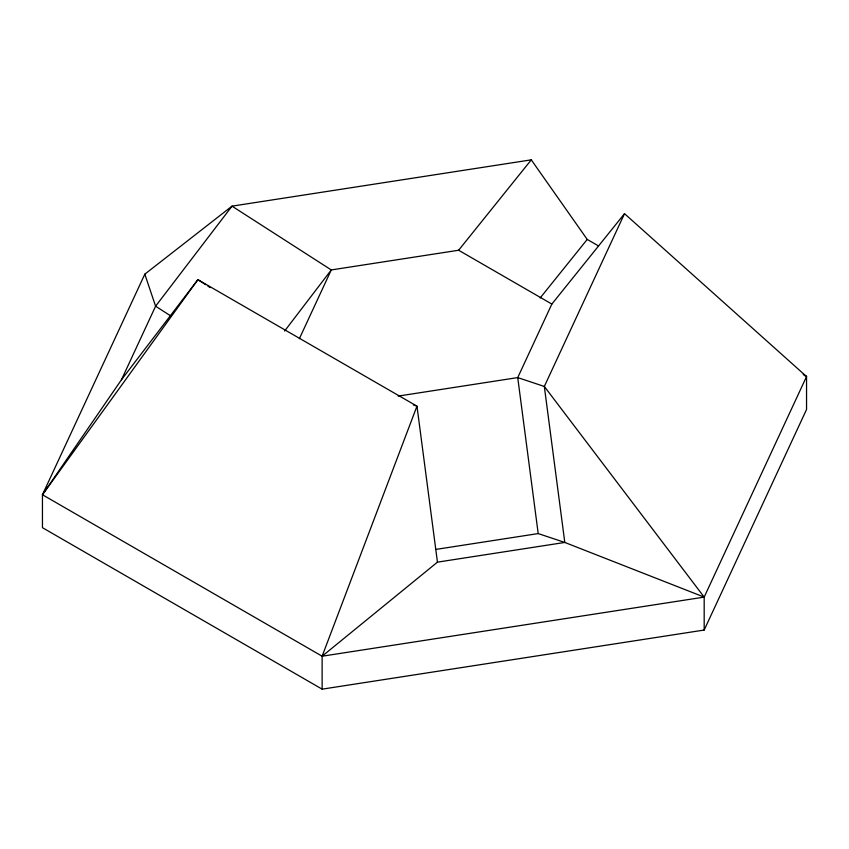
<?xml version="1.0" encoding="UTF-8"?>
<svg xmlns="http://www.w3.org/2000/svg" width="849" height="849" viewBox="0 0 849 849"><rect width="100%" height="100%" fill="white"/><g stroke="black" fill="none" stroke-linecap="round" stroke-linejoin="round"><path stroke-width="1.27" d="M322.132 689.155L322.132 656.213L416.976 406.162L197.891 279.671L121.481 379.726L42.45 494.744L42.45 527.675L322.132 689.155L704.182 630.043L806.55 409.473L806.55 376.542L624.514 213.672L551.85 304.069L517.731 377.593L538.202 533.575L564.797 542.447L704.182 597.112L704.182 630.043M803.228 374.345L806.55 376.542L704.182 597.112L322.132 656.213L42.45 494.744L144.818 274.174L232.01 206.148L531.283 159.845L587.221 239.429L598.587 245.987M121.481 379.726L155.6 306.202L232.01 206.148L331.269 269.94L458.619 250.243L551.85 304.069M299.347 338.73L331.269 269.94L284.627 331.025M624.514 213.672L544.326 386.454L564.797 542.447L437.447 562.144L322.132 656.213M42.45 494.744L197.891 279.671L205.702 284.691M458.619 250.243L531.283 159.845M540.155 297.978L587.221 239.429M398.17 396.09L517.731 377.593L544.326 386.454L704.182 597.112M435.537 549.462L538.202 533.575M413.346 404.952L416.976 406.162L437.447 562.144M804.258 375.216L806.55 376.542M207.931 286.124L210.159 287.556M171.222 316.231L155.6 306.202L144.818 274.174"/></g></svg>
